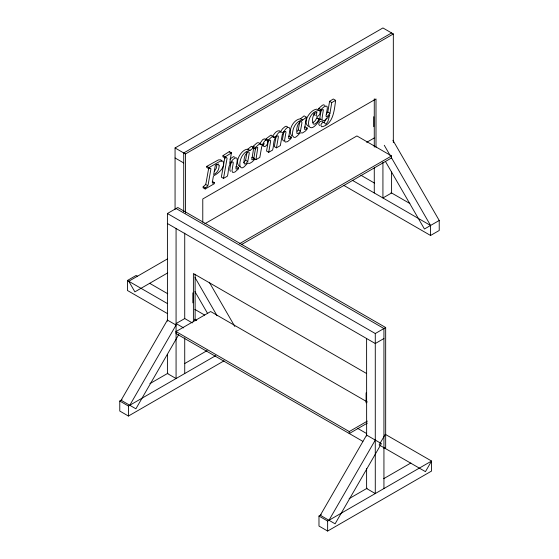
<?xml version="1.0" encoding="UTF-8"?>
<svg xmlns="http://www.w3.org/2000/svg" width="559" height="559" viewBox="0 0 559 559"><rect width="100%" height="100%" fill="white"/><g stroke="black" fill="none" stroke-linecap="round" stroke-linejoin="round"><path stroke-width="0.84" d="M216.969 164.556L216.389 168.063L214.446 171.229M224.865 157.47L221.35 177.154L223.516 178.405L227.394 176.162C228.945 171.501 227.45 164.388 232.67 161.754L233.299 162.676L231.964 170.956L232.74 172.5L234.913 172.053L238.372 168.972L238.63 167.637L236.464 166.386L235.821 167.008M208.745 167.896L205.985 183.387L204.95 185.336L203.217 186.636L203.022 187.733L205.188 188.984L214.216 183.771L214.418 182.667L212.252 181.416M276.125 136.186L274.287 146.591L276.453 147.842L280.332 145.599L282.267 134.719L284.783 131.575L285.698 131.414L285.977 132.266L284.685 139.687L284.845 141.518L285.425 142.084L287.599 141.637L291.05 138.562L291.309 137.193L289.143 135.942L288.5 136.564M268.39 140.672L266.545 151.056L268.711 152.307L272.589 150.071C274.189 145.487 272.617 138.408 277.697 135.753L278.284 136.13L278.291 137.43L276.453 147.842M255.589 148.079L253.786 158.428L255.952 159.671L259.83 157.435L261.682 146.793L264.107 143.216L263.499 145.836L264.002 146.668C266.734 146.661 268.194 143.202 267.621 140.819L266.51 140.03C264.141 139.457 262.178 147.178 261.5 144.278L260.068 143.88L258.859 144.418L255.407 147.492L255.149 148.862L252.982 147.611L253.241 146.241L256.693 143.167L257.902 142.629L259.334 143.027M314.151 112.89L314.032 114.854L315.024 115.203M326.344 114.106L327.798 112.059L329.579 101.326L333.297 98.999L335.624 100.368C334.38 109.62 333.423 124.594 321.732 126.809L320.922 125.523A2.46 1.418 -60 0 1 321.97 123.064L323.843 122.225L325.806 124.259L326.33 123.784L327.93 121.408L329.74 114.909L327.225 118.298L324.765 120.262L323.612 120.716L322.201 119.975L322.061 118.11L323.395 109.781L322.816 109.487L320.733 111.003L318.567 109.753L318.826 108.39L322.284 105.316L323.514 104.799L325.003 105.448M320.733 111.003L320.992 109.641L322.809 107.824L324.451 106.559L326.596 106.126L327.162 106.699L327.308 108.607L326.009 115.874L326.295 116.74L327.204 116.565L329.964 113.309L331.746 102.577L335.624 100.368M231.07 162.229L229.826 168.853L229.994 170.684L230.581 171.25M283.748 131.812L282.491 139.282L283.259 140.833L284.189 140.903M321.187 110.172L319.86 117.739L320.58 119.34L321.446 119.465M255.952 159.671L257.797 147.632L257.217 147.345L255.149 148.862M223.516 178.405L227.059 158.372L226.493 157.463L225.004 157.959L222.838 156.709L223.048 155.584L229.225 151.671L231.391 152.914L229.644 163.501L233.201 159.238L235.667 157.869L236.541 157.98L237.086 158.574L237.233 160.454L235.919 168.874L236.555 169.153L238.63 167.637M268.711 152.307L270.668 140.861L270.025 139.953L267.95 141.469L268.208 140.099L271.667 137.025L273.728 136.501C275.908 139.743 277.53 130.443 281.443 131.973L282.043 132.455C282.512 135.383 285.754 126.725 288.332 127.459L289.213 127.571L289.946 129.143L288.598 138.457L289.869 138.415L291.309 137.193M221.525 160.929L220.812 159.818L218.394 159.916L206.851 166.33L206.648 167.434L208.814 168.685L210.436 168.252L210.939 168.853L208.151 184.638L207.116 186.587L205.384 187.887L205.188 188.984M208.814 168.685L209.017 167.581L218.024 162.383L220.56 161.16L222.978 161.069C225.815 167.288 218.492 173.36 213.433 175.959L212.287 182.576L212.72 183.219L214.418 182.667M243.598 162.669L245.604 160.23L247.099 152.02M247.77 161.481L249.265 153.271L248.951 152.062L248.399 151.845C244.311 153.823 243.5 159.874 244.297 163.885L245.764 163.92L247.77 161.481L245.604 160.23M297.339 131.274L298.282 129.814L299.778 121.603M300.449 131.065L301.944 122.854L301.629 121.645L301.077 121.429C296.99 123.406 296.179 129.457 296.976 133.475L298.443 133.51L300.449 131.065L298.282 129.814M254.527 158.47L254.268 159.839L252.409 161.712L249.712 163.41L248.266 163.214C246.994 162.278 242.452 171.571 239.986 166.282C239.014 159.881 243.053 151.196 249.992 150.441L253.751 147.639L251.802 159.734L253.087 159.692L254.527 158.47L252.361 157.219L251.711 157.841M307.205 128.053L306.947 129.422L305.088 131.302L302.398 132.993L300.945 132.797C299.673 131.861 295.131 141.154 292.664 135.872C291.693 129.464 295.732 120.786 302.671 120.031L306.43 117.222L304.48 129.318L305.766 129.283L307.205 128.053L305.039 126.809L304.389 127.424M225.004 157.959L225.214 156.834L231.391 152.914M265.784 140.218L266.042 138.849L270.731 135.229L271.562 135.25L272.45 136.466L274.616 137.717M326.547 118.026L324.164 122.533M319.895 119.409C306.318 141.56 303.649 112.75 319.056 110.396L319.874 110.962C320.67 113.107 319.406 115.79 317.191 116.454L316.073 115.622L316.939 112.387L316.513 112.268C312.453 114.008 311.81 120.213 313.187 123.888L314.018 124.238L315.136 123.867L317.288 122.051L319.049 119.067L319.895 119.409L316.883 117.816L315.122 120.807L312.97 122.617M129.772 405.268L176.071 325.072L167.407 320.069L121.107 400.265L135.893 408.804L178.733 334.603M328.978 520.275L375.278 440.08M280.22 132.022L282.547 128.759L285.006 126.669L286.166 126.208L287.599 126.914M229.819 159.161L233.501 156.618L234.92 157.324M252.982 147.611L253.653 146.961M239.881 166.526C233.445 163.06 241.404 148.967 247.826 149.19L251.424 146.262L253.751 147.639M291.854 136.089C287.417 130.561 293.552 119.34 300.504 118.781L304.103 115.853L306.43 117.222M175.065 209.422L175.065 147.96L382.929 27.95L393.326 33.952L393.326 142.657M391.593 32.953L183.722 152.963L183.722 211.805M175.065 147.96L185.455 153.963L393.326 33.952M259.669 143.845L262.555 139.771L264.344 138.779L265.455 139.568M167.407 321.201L167.407 213.517L177.804 207.515L385.668 327.525L385.668 447.542L383.935 448.542M204.776 223.775L356.915 135.942L391.559 155.947L391.559 157.945L241.684 244.472M167.344 313.522L127.424 290.477L127.424 280.478L136.089 275.475L137.591 276.349M366.676 142.342L374.244 137.982M167.595 258.831L128.766 281.247L134.887 291.854L167.742 272.883M239.42 243.78L391.559 155.947M192.324 322.913L184.756 318.546L176.099 323.542L183.659 327.909M362.861 441.372L176.036 333.548L176.036 331.55L210.68 311.545L367.333 401.991M224.082 360.814L128.43 416.036L119.773 411.04L119.773 401.034L122.03 399.734M149.896 383.642L167.973 373.209M184.54 363.643L207.137 350.598M392.928 140.274L439.227 220.47L424.442 229.008L385.5 161.551M119.773 401.034L128.43 406.037L215.795 355.601M343.953 185.469L430.57 235.472L439.227 230.476L439.227 220.47M167.407 213.517L375.278 333.527L385.668 327.525M383.935 338.53L375.278 343.526L167.407 223.516M176.036 331.55L349.256 431.562L367.333 421.123M367.333 423.121L349.256 433.56L349.256 431.562M318.979 516.048L327.637 521.051L431.576 461.042L425.448 471.649L379.149 444.922L385.277 434.308L431.576 461.042L431.576 471.041L327.637 531.05L318.979 526.047L318.979 516.048L321.236 514.741M349.102 498.656L367.179 488.217M383.747 478.651L410.865 462.999M308.47 126.425C301.769 122.135 310.566 109.473 316.89 109.145L317.708 109.718M329.579 101.326L331.746 102.577M327.798 112.059L329.964 113.309M318.826 108.39L320.992 109.641M316.883 117.816L319.049 119.067M300.504 118.781L302.671 120.031M360.904 175.246L374.46 183.079M391.027 192.645L409.859 203.511M352.24 180.25L430.57 225.473L430.57 235.472M274.7 137.668L272.533 136.417C274.134 134.069 276.062 130.652 279.276 130.722L279.877 131.204M266.042 138.849L268.208 140.099M260.473 144.215L261.919 145.047M253.241 146.241L255.407 147.492M247.826 149.19L249.992 150.441M231.517 153.061L229.225 151.671M223.048 155.584L225.214 156.834M206.851 166.33L209.017 167.581M175.065 157.966L183.722 162.962M205.649 184.407L207.815 185.658M203.217 186.636L205.384 187.887M176.071 208.514L383.935 328.524L383.935 488.545M366.613 373.531L193.393 273.526L193.393 321.802M149.644 283.301L167.721 293.741M194.832 309.393L204.622 315.045M127.424 280.478L167.344 303.523M194.455 319.175L196.712 320.482M357.571 428.32L366.641 433.553M319.566 125.565L318.756 124.273A2.46 1.418 -60 0 1 319.804 121.813L321.677 120.975L323.2 122.211M384.271 145.277L390.329 155.772M391.188 157.268L430.57 225.473M209.297 282.267L234.829 326.491M195.014 277.53L217.081 315.751M194.944 291.553L207.494 313.292M391.593 172.039L391.593 192.967L382.929 197.97L382.929 162.208M376.004 147.241L376.004 98.957L202.777 198.969L202.777 222.244M375.278 333.527L375.278 493.548L366.613 488.545L366.613 468.484M374.271 98.817L374.271 147.101M374.271 167.672L374.271 192.967M373.747 116.698L373.747 126.704M366.613 338.53L366.641 436.055M366.089 392.879L366.089 402.878M327.637 521.051L327.637 531.05M195.126 274.245L195.126 320.803M192.869 292.867L192.869 302.873M185.455 153.963L185.455 213.098M184.729 233.11L184.729 318.588M184.729 337.776L184.729 373.538M176.071 228.519L176.071 378.534L167.407 373.538L167.407 354.343M128.43 406.037L128.43 416.036M219.135 165.806C219.233 169.524 217.032 173.038 213.678 174.611L215.39 165.066L218.457 164.018L219.135 165.806M366.613 435.084L320.314 515.279L335.1 523.811L381.399 443.615L366.613 435.084"/></g></svg>
